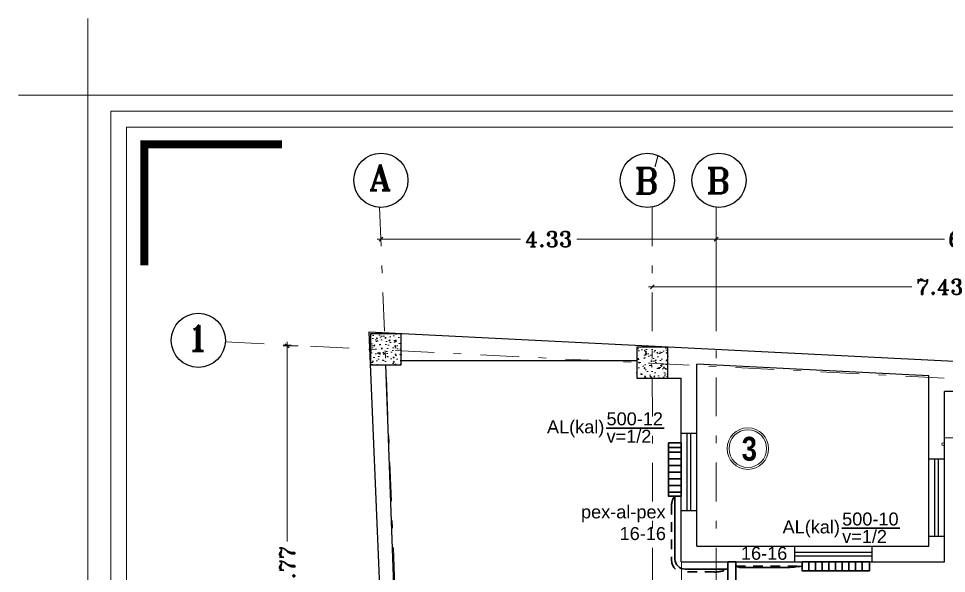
# Model space of a CAD drawing. Header units: inches. Extents: x 0 to 535, y -174 to 989.
# Drawn here: x 203.51 to 215.5, y -17.53 to -10.36 of the extents above; entities that cross this region are included whole.
import ezdxf

# ---------------------------------------------------------------- set-up
doc = ezdxf.new("R2010")
doc.units = ezdxf.units.IN
doc.header["$MEASUREMENT"] = 0
doc.linetypes.add('DASHDOT', pattern=[1, 0.5, -0.25, 0, -0.25])
doc.linetypes.add('HIDDEN2', pattern=[0.1875, 0.125, -0.0625])
for name, color, linetype, lineweight in [('1', 1, 'Continuous', 9), ('ax', 8, 'Continuous', 5), ('beton sabok', 9, 'Continuous', 5), ('dimension', 21, 'Continuous', 9), ('door', 1, 'Continuous', 5), ('font', 253, 'Continuous', 9), ('FUR', 252, 'Continuous', 5), ('HEATING', 1, 'Continuous', 30), ('kadr02$0$AEOCLG', 4, 'Continuous', 9), ('wall', 51, 'Continuous', 25)]:
    doc.layers.add(name, color=color, linetype=linetype, lineweight=lineweight)
doc.styles.add('amir text b', font='swisscbo.ttf')
doc.styles.add('ROMANT', font='romant')
doc.styles.get("Standard").update_dxf_attribs({"font": 'arial.ttf'})
doc.dimstyles.new('STANDARD$0', dxfattribs={"dimtxt": 0.2, "dimasz": 0.05, "dimexe": 0.05, "dimexo": 0.05, "dimgap": 0.05, "dimtad": 0, "dimzin": 0, "dimdsep": 46, "dimtxsty": 'ROMANT', "dimblk": 'OBLIQUE', "dimcen": 0, "dimdle": 0.05, "dimclrd": 256, "dimclre": 256, "dimclrt": 256, "dimadec": 0, "dimazin": 0, "dimtfac": 1, "dimtix": 1, "dimtofl": 0, "dimtmove": 1, "dimatfit": 3, "dimldrblk": 'OBLIQUE', "dimfxl": 1, "dimtolj": 1, "dimtzin": 0, "dimlwd": -1, "dimlwe": -1, "dimarcsym": 1})

# ---------------------------------------------------------------- blocks, each defined once
blk = doc.blocks.new('_Oblique')
at = {"color": 0, "linetype": 'ByBlock', "lineweight": -2}
blk.add_line((-0.5, -0.5), (0.5, 0.5), dxfattribs=at)
blk = doc.blocks.new('*D167')
at = {"layer": 'Defpoints', "color": 0, "transparency": 16777216}
for p in [(32.954, 38.09), (32.763, 32.316), (32.926, 32.316)]:
    blk.add_point(p, dxfattribs=at)
at = {"layer": 'dimension', "transparency": 16777216}
for p, q in [((32.763, 38.14), (32.763, 35.563)), ((32.904, 38.09), (32.713, 38.09)), ((32.763, 32.266), (32.763, 34.844)), ((32.876, 32.316), (32.713, 32.316))]:
    blk.add_line(p, q, dxfattribs=at)
at = {"layer": 'dimension', "transparency": 16777216, "xscale": 0.05, "yscale": 0.05, "zscale": 0.05}
for p, rotation in [((32.763, 38.09), 90), ((32.763, 32.316), 270)]:
    blk.add_blockref('_Oblique', p, dxfattribs=dict(at, rotation=rotation))
at = {"layer": 'dimension', "transparency": 16777216, "insert": (32.763, 35.203), "char_height": 0.2, "attachment_point": 5, "rotation": 90, "style": 'ROMANT'}
blk.add_mtext('\\A1;5.77', dxfattribs=at)
blk = doc.blocks.new('*D170')
at = {"layer": 'Defpoints', "color": 0, "transparency": 16777216}
for p in [(38.306, 39.468), (38.306, 39.468), (33.975, 39.392)]:
    blk.add_point(p, dxfattribs=at)
at = {"layer": 'dimension', "transparency": 16777216}
for p, q in [((33.925, 39.468), (35.777, 39.468)), ((33.975, 39.442), (33.975, 39.518)), ((38.356, 39.468), (36.505, 39.468))]:
    blk.add_line(p, q, dxfattribs=at)
at = {"layer": 'dimension', "transparency": 16777216, "xscale": 0.05, "yscale": 0.05, "zscale": 0.05, "rotation": 180}
blk.add_blockref('_Oblique', (33.975, 39.468), dxfattribs=at)
at = {"layer": 'dimension', "transparency": 16777216, "xscale": 0.05, "yscale": 0.05, "zscale": 0.05}
blk.add_blockref('_Oblique', (38.306, 39.468), dxfattribs=at)
at = {"layer": 'dimension', "transparency": 16777216, "insert": (36.141, 39.468), "char_height": 0.2, "attachment_point": 5, "style": 'ROMANT'}
blk.add_mtext('\\A1;4.33', dxfattribs=at)
blk = doc.blocks.new('*D171')
at = {"layer": 'Defpoints', "color": 0, "transparency": 16777216}
for p in [(44.912, 39.597), (44.912, 39.469), (38.306, 38.703)]:
    blk.add_point(p, dxfattribs=at)
at = {"layer": 'dimension', "transparency": 16777216}
for p, q in [((38.256, 39.469), (41.259, 39.469)), ((38.306, 38.753), (38.306, 39.519)), ((44.962, 39.469), (41.959, 39.469)), ((44.912, 39.547), (44.912, 39.419))]:
    blk.add_line(p, q, dxfattribs=at)
at = {"layer": 'dimension', "transparency": 16777216, "xscale": 0.05, "yscale": 0.05, "zscale": 0.05, "rotation": 180}
blk.add_blockref('_Oblique', (38.306, 39.469), dxfattribs=at)
at = {"layer": 'dimension', "transparency": 16777216, "xscale": 0.05, "yscale": 0.05, "zscale": 0.05}
blk.add_blockref('_Oblique', (44.912, 39.469), dxfattribs=at)
at = {"layer": 'dimension', "transparency": 16777216, "insert": (41.609, 39.469), "char_height": 0.2, "attachment_point": 5, "style": 'ROMANT'}
blk.add_mtext('\\A1;6.61', dxfattribs=at)
blk = doc.blocks.new('*D172')
at = {"layer": 'Defpoints', "color": 0, "transparency": 16777216}
for p in [(37.481, 38.853), (44.912, 38.853), (44.912, 38.853)]:
    blk.add_point(p, dxfattribs=at)
at = {"layer": 'dimension', "transparency": 16777216}
for p, q in [((37.431, 38.853), (40.837, 38.853)), ((44.962, 38.853), (41.556, 38.853))]:
    blk.add_line(p, q, dxfattribs=at)
at = {"layer": 'dimension', "transparency": 16777216, "xscale": 0.05, "yscale": 0.05, "zscale": 0.05, "rotation": 180}
blk.add_blockref('_Oblique', (37.481, 38.853), dxfattribs=at)
at = {"layer": 'dimension', "transparency": 16777216, "xscale": 0.05, "yscale": 0.05, "zscale": 0.05}
blk.add_blockref('_Oblique', (44.912, 38.853), dxfattribs=at)
at = {"layer": 'dimension', "transparency": 16777216, "insert": (41.196, 38.853), "char_height": 0.2, "attachment_point": 5, "style": 'ROMANT'}
blk.add_mtext('\\A1;7.43', dxfattribs=at)
blk = doc.blocks.new('beton')
at = {"layer": 'beton sabok'}
h = blk.add_hatch(dxfattribs=at)
h.set_pattern_fill('AR-CONC', color=256, scale=0.022857, angle=45)
h.set_pattern_definition([(95, (46.01481, 18.04323), (0.126069028, 0.105784475), [0.017142857, -0.18857143]), (40, (46.01481, 18.04323), (-0.14399821, 0.099147006), [0.013714286, -0.150857143]), (145.451444, (46.02532, 18.05205), (-0.01792918, 0.20493148), [0.014569187, -0.160261054]), (91.1842, (45.98248, 18.07555), (0.1992442, 0.14574029), [0.02571429, -0.28285714]), (141.635635, (45.9991, 18.0877), (-0.00637716, 0.30850552), [0.02185379, -0.24039172]), (36.184164, (45.98248, 18.07555), (-0.00637716, 0.30850552), [0.02057143, -0.22628571]), (66, (46.00673, 18.08364), (0.161547788, 0.03140171), [0.017142857, -0.18857143]), (11, (46.00673, 18.08364), (-0.07787625, 0.156527642), [0.013714286, -0.150857143]), (116.451445, (46.02019, 18.08625), (0.083671537, 0.18792935), [0.014569186, -0.160261054]), (82.5, (46.01481, 18.04323), (-0.0518384424, 0.055769101), [0, -0.149028571, 0, -0.153142857, 0, -0.151428571]), (52.5, (46.01481, 18.04323), (-0.021228101, 0.106265017), [0, -0.087314286, 0, -0.1456, 0, -0.057714286]), (12.5, (45.97877, 18.00719), (0.0899241525, 0.082633317), [0, -0.057142857, 0, -0.178285714, 0, -0.236571429]), (2.5, (45.9626, 17.99103), (0.07807771, 0.110436527), [0, -0.074285714, 0, -0.1184, 0, -0.168])])
h.paths.add_polyline_path([(326.844, 567.847), (327.244, 567.847), (327.244, 568.247), (326.844, 568.247)])
at = {"layer": 'wall'}
blk.add_lwpolyline([(327.244, 568.247), (327.244, 567.847), (326.844, 567.847), (326.844, 568.247)], close=True, dxfattribs=at)
blk = doc.blocks.new('fgh')
at = {"layer": 'ax', "color": 67, "linetype": 'DASHDOT', "true_color": 0x727430}
for p, q in [((33.955, 39.879), (34.66, 22.701)), ((37.48, 39.879), (37.486, 31.832)), ((38.306, 39.881), (38.311, 21.997)), ((31.964, 38.14), (44.712, 37.501))]:
    blk.add_line(p, q, dxfattribs=at)
at = {"layer": 'dimension', "lineweight": -3}
for centre in [(33.974, 40.229), (37.418, 40.227), (38.343, 40.229), (31.615, 38.161)]:
    blk.add_circle(centre, 0.35, dxfattribs=at)
at = {"xscale": -1}
for p in [(361.082, -530.002), (364.525, -530.173)]:
    blk.add_blockref('beton', p, dxfattribs=at)
at = {"layer": 'dimension'}
blk.add_text('/', height=0.139, dxfattribs=at).set_placement((37.508, 40.401))
at = {"layer": 'dimension', "lineweight": -3, "style": 'ROMANT'}
for s, p in [('A', (33.82, 40.099)), ('B', (37.247, 40.054)), ('B', (38.173, 40.056)), ('1', (31.466, 38.025))]:
    blk.add_text(s, height=0.334, dxfattribs=at).set_placement(p)
at = {"layer": 'dimension'}
for base, p1, p2, picture, middle in [((38.306, 39.468), (33.975, 39.392), (38.306, 39.468), '*D170', (36.141, 39.468)), ((44.912, 39.469), (38.306, 38.703), (44.912, 39.597), '*D171', (41.609, 39.469)), ((44.912, 38.853), (37.481, 38.853), (44.912, 38.853), '*D172', (41.196, 38.853))]:
    dim = blk.add_linear_dim(base=base, p1=p1, p2=p2, dimstyle='STANDARD$0', dxfattribs=at)
    dim.commit()
    dim.dimension.update_dxf_attribs({"geometry": picture, "text_midpoint": middle})
dim = blk.add_linear_dim(base=(32.763, 32.316), p1=(32.954, 38.09), p2=(32.926, 32.316), angle=90, dimstyle='STANDARD$0', dxfattribs=at)
dim.commit()
dim.dimension.update_dxf_attribs({"geometry": '*D167', "text_midpoint": (32.763, 35.203)})

msp = doc.modelspace()

# ---------------------------------------------------------------- linework, layer by layer
for p, q in [((212.074, -16.718), (212.074, -15.718)), ((212.15, -16.718), (212.15, -15.718)), ((212.198, -16.718), (212.198, -15.718)), ((212.274, -16.718), (212.274, -15.718)), ((215.274, -17.047), (215.274, -16.047)), ((215.35, -17.047), (215.35, -16.047)), ((215.398, -17.047), (215.398, -16.047)), ((215.474, -17.047), (215.474, -16.047)), ((213.535, -17.176), (214.535, -17.176)), ((213.535, -17.252), (214.535, -17.252)), ((213.535, -17.3), (214.535, -17.3)), ((213.535, -17.376), (214.535, -17.376))]:
    msp.add_line(p, q)
at = {"layer": '1'}
for points in [[(212.437, -40.733), (225.145, -40.733), (225.145, -11.557), (204.7, -11.557), (204.7, -40.733), (212.437, -40.733)], [(224.939, -39.022), (224.939, -11.762), (204.906, -11.762), (204.906, -39.022)]]:
    msp.add_lwpolyline(points, dxfattribs=at)
at = {"layer": 'dimension', "const_width": 0.103}
msp.add_lwpolyline([(206.913, -11.983), (205.136, -11.983), (205.136, -13.546)], dxfattribs=at)
at = {"layer": 'door'}
for p, q in [((218.531, -15.776), (215.474, -15.776)), ((212.077, -19.066), (212.077, -17.376))]:
    msp.add_line(p, q, dxfattribs=at)
at = {"layer": 'font'}
for radius in [0.268, 0.243]:
    msp.add_circle((212.934, -15.915), radius, dxfattribs=at)
at = {"layer": 'FUR', "color": 7}
for start, end in [(0, 180), (180, 0)]:
    msp.add_arc((215.458, -15.858), 0.0166, start, end, dxfattribs=at)
at = {"layer": 'HEATING', "color": 1, "linetype": 'Continuous', "lineweight": 30}
for p, q in [((211.102, -15.649), (211.853, -15.649)), ((211.907, -15.899), (212.074, -15.899)), ((211.907, -15.96), (212.074, -15.96)), ((211.907, -16.046), (212.074, -16.046)), ((211.907, -16.132), (212.074, -16.132)), ((211.907, -16.218), (212.074, -16.218)), ((211.907, -16.304), (212.074, -16.304)), ((211.907, -16.39), (212.074, -16.39)), ((211.907, -16.476), (212.074, -16.476)), ((211.991, -16.527), (211.991, -17.344)), ((214.147, -16.943), (214.897, -16.943)), ((212.777, -17.376), (212.677, -17.376)), ((212.677, -17.376), (212.677, -18.449)), ((212.777, -18.449), (212.777, -17.376)), ((213.721, -17.376), (213.721, -17.492)), ((213.807, -17.376), (213.807, -17.492)), ((213.893, -17.376), (213.893, -17.492)), ((213.979, -17.376), (213.979, -17.492)), ((214.065, -17.376), (214.065, -17.492)), ((214.152, -17.376), (214.152, -17.492)), ((214.238, -17.376), (214.238, -17.492)), ((214.324, -17.376), (214.324, -17.492)), ((214.41, -17.376), (214.41, -17.492)), ((212.124, -17.472), (212.677, -17.472)), ((212.832, -17.452), (213.431, -17.452))]:
    msp.add_line(p, q, dxfattribs=at)
at = {"layer": 'HEATING', "color": 1, "linetype": 'HIDDEN2', "lineweight": 30}
for p, q in [((211.949, -16.639), (211.949, -17.362)), ((212.777, -17.434), (213.635, -17.434)), ((212.505, -17.508), (212.08, -17.508))]:
    msp.add_line(p, q, dxfattribs=at)
at = {"layer": 'HEATING', "color": 1, "linetype": 'Continuous', "lineweight": 30}
for points in [[(211.907, -15.841), (212.074, -15.841), (212.074, -16.527), (211.907, -16.527)], [(213.635, -17.376), (214.508, -17.376), (214.508, -17.492), (213.635, -17.492)]]:
    msp.add_lwpolyline(points, close=True, dxfattribs=at)
at = {"layer": 'HEATING', "color": 1, "linetype": 'HIDDEN2', "lineweight": 30}
for centre, radius, start, end in [((212.13, -16.643), 0.181, 140.1039, 178.6489), ((212.1, -17.358), 0.151, 181.5225, 262.4535), ((212.501, -17.06), 0.449, 270.4712, 293.1041)]:
    msp.add_arc(centre, radius, start, end, dxfattribs=at)
at = {"layer": 'HEATING', "color": 1, "linetype": 'Continuous', "lineweight": 30}
for centre, radius, start, end in [((212.128, -17.335), 0.138, 183.9732, 268.2033), ((213.226, -16.162), 1.349, 250.5326, 253.0116), ((213.21, -13.834), 3.625, 273.5043, 276.7372)]:
    msp.add_arc(centre, radius, start, end, dxfattribs=at)
at = {"layer": 'kadr02$0$AEOCLG'}
msp.add_lwpolyline([(204.404, -10.359), (204.404, -11.347), (203.509, -11.347)], dxfattribs=at)
msp.add_lwpolyline([(225.404, -11.347), (204.404, -11.347), (204.404, -41.047), (225.404, -41.047)], close=True, dxfattribs=at)
at = {"layer": 'wall'}
for p, q in [((219.331, -14.976), (208.034, -14.41)), ((208.034, -14.41), (208.721, -30.73)), ((208.25, -14.83), (208.397, -18.812)), ((211.499, -14.782), (208.441, -14.782)), ((215.274, -14.973), (212.274, -14.822)), ((212.274, -15.718), (212.274, -14.822)), ((215.274, -16.047), (215.274, -14.973)), ((211.499, -15.003), (212.074, -15.003)), ((212.074, -15.718), (212.074, -15.003)), ((218.931, -15.176), (215.474, -15.176)), ((215.474, -16.047), (215.474, -15.176)), ((212.274, -15.718), (212.074, -15.718)), ((215.274, -16.047), (215.474, -16.047)), ((212.074, -17.376), (212.074, -16.718)), ((212.274, -16.718), (212.074, -16.718)), ((212.274, -17.176), (212.274, -16.718)), ((215.274, -17.176), (215.274, -17.047)), ((215.274, -17.047), (215.474, -17.047)), ((215.474, -17.376), (215.474, -17.047)), ((212.274, -17.176), (213.535, -17.176)), ((213.535, -17.176), (213.535, -17.376)), ((214.535, -17.176), (215.274, -17.176)), ((214.535, -17.176), (214.535, -17.376)), ((212.074, -17.376), (212.677, -17.376)), ((212.677, -19.141), (212.677, -17.376)), ((212.777, -17.376), (213.535, -17.376)), ((212.777, -19.141), (212.777, -17.376)), ((214.535, -17.376), (215.474, -17.376))]:
    msp.add_line(p, q, dxfattribs=at)

# ---------------------------------------------------------------- block references
at = {"layer": 'door', "color": 7}
msp.add_blockref('fgh', (174.218, -52.677), dxfattribs=at)

# ---------------------------------------------------------------- texts
at = {"layer": 'font', "color": 1}
for s, p in [('500-12', (211.108, -15.614)), ('AL(kal)', (210.338, -15.717)), ('v=1/2', (211.108, -15.839)), ('pex-al-pex', (210.778, -16.816)), ('500-10', (214.153, -16.908)), ('AL(kal)', (213.383, -17.01)), ('16-16', (211.277, -17.096)), ('v=1/2', (214.153, -17.133)), ('16-16', (212.845, -17.351))]:
    msp.add_text(s, height=0.1676, dxfattribs=at).set_placement(p)
at = {"layer": 'font', "insert": (212.855, -15.762), "char_height": 0.309, "attachment_point": 1, "style": 'amir text b'}
msp.add_mtext_dynamic_manual_height_columns('3', width=0.24694, gutter_width=1.031, heights=[0], dxfattribs=at)

doc.saveas('drawing.dxf')
